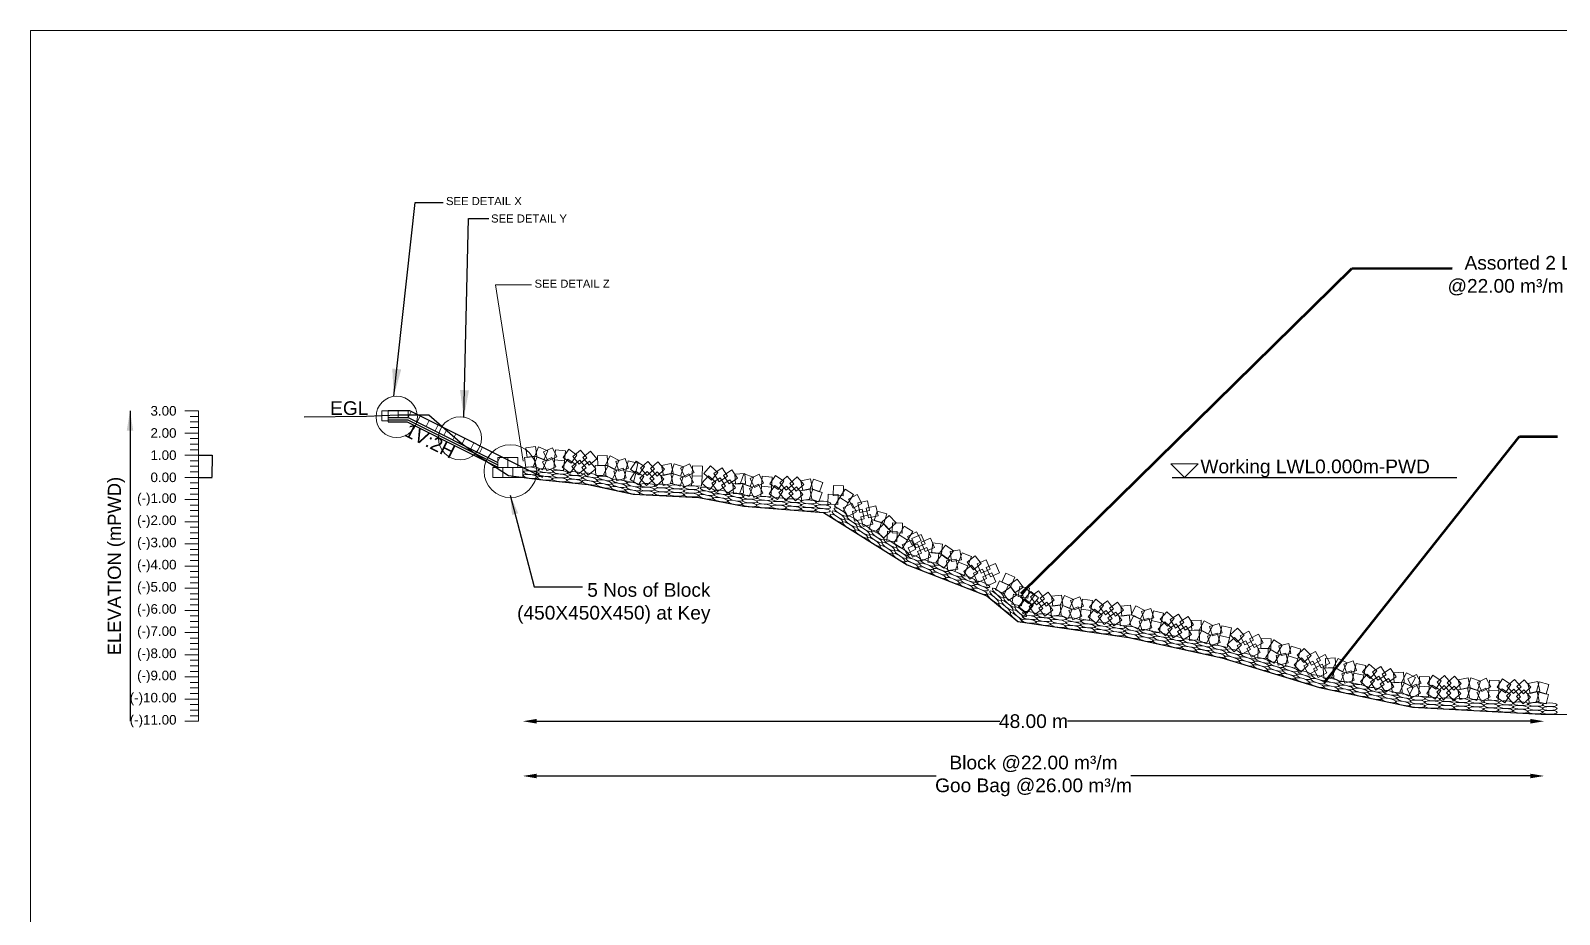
# Model space of a CAD drawing. Header units: inches. Extents: x 66615 to 414904, y -29123 to 90068.
# Drawn here: x 175987 to 181574, y -19380 to -16151 of the extents above; entities that cross this region are included whole.
import ezdxf

# ---------------------------------------------------------------- set-up
doc = ezdxf.new("R2010")
doc.units = ezdxf.units.IN
doc.header["$LTSCALE"] = 7
doc.header["$MEASUREMENT"] = 0
doc.header["$PDMODE"] = 3
for name, color, linetype, lineweight in [('Cross Section Labels', 7, 'Continuous', 9), ('Existing_Bed_Level for Xsection', 7, 'Continuous', 25), ('Long Section Labels', 7, 'Continuous', 9)]:
    doc.layers.add(name, color=color, linetype=linetype, lineweight=lineweight)
doc.styles.get("Standard").update_dxf_attribs({"font": 'arial.ttf'})
doc.dimstyles.new('Appron Lebeling Style', dxfattribs={"dimtxt": 50, "dimasz": 50, "dimexe": 0.18, "dimexo": 0.0625, "dimgap": 0.09, "dimtad": 0, "dimtih": 1, "dimtoh": 1, "dimdec": 4, "dimzin": 0, "dimdsep": 46, "dimtxsty": 'Standard', "dimcen": 0.09, "dimse1": 1, "dimse2": 1, "dimadec": 0, "dimazin": 0, "dimtfac": 1, "dimtdec": 4, "dimtofl": 0, "dimtmove": 0, "dimatfit": 3, "dimfxl": 1, "dimtolj": 1, "dimtzin": 0, "dimarcsym": 0})
doc.dimstyles.get("Standard").update_dxf_attribs({"dimtxt": 0.18, "dimasz": 0.18, "dimexe": 0.18, "dimexo": 0.0625, "dimgap": 0.09, "dimtad": 0, "dimtih": 1, "dimtoh": 1, "dimdec": 4, "dimzin": 0, "dimdsep": 46, "dimtxsty": 'Standard', "dimcen": 0.09, "dimadec": 0, "dimazin": 0, "dimtfac": 1, "dimtdec": 4, "dimtofl": 0, "dimtmove": 0, "dimatfit": 3, "dimfxl": 1, "dimtolj": 1, "dimtzin": 0, "dimarcsym": 0})

# ---------------------------------------------------------------- blocks, each defined once
blk = doc.blocks.new('*D5')
at = {"layer": 'Cross Section Labels', "color": 0, "lineweight": -2}
for p, q in [((177836, -18674.5), (179528.4, -18674.5)), ((181468, -18674.5), (179775.6, -18674.5))]:
    blk.add_line(p, q, dxfattribs=at)
at = {"layer": 'Cross Section Labels', "color": 0}
for points in [[(177836, -18666.2), (177836, -18682.8), (177786, -18674.5)], [(181468, -18666.2), (181468, -18682.8), (181518, -18674.5)]]:
    blk.add_solid(points, dxfattribs=at)
at = {"layer": 'Defpoints', "color": 0}
for p in [(177786, -17783.5), (181518, -18648.6), (181518, -18674.5)]:
    blk.add_point(p, dxfattribs=at)
at = {"layer": 'Cross Section Labels', "color": 0, "insert": (179652, -18674.5), "char_height": 50, "attachment_point": 5}
blk.add_mtext('\\A1;48.00 m', dxfattribs=at)
blk = doc.blocks.new('*D6')
at = {"layer": 'Cross Section Labels', "color": 0, "lineweight": -2}
for p, q in [((177836, -18874.5), (179296.4, -18874.5)), ((181468, -18874.5), (180007.6, -18874.5))]:
    blk.add_line(p, q, dxfattribs=at)
at = {"layer": 'Cross Section Labels', "color": 0}
for points in [[(177836, -18866.2), (177836, -18882.8), (177786, -18874.5)], [(181468, -18866.2), (181468, -18882.8), (181518, -18874.5)]]:
    blk.add_solid(points, dxfattribs=at)
at = {"layer": 'Defpoints', "color": 0}
for p in [(177786, -17783.5), (181518, -18648.6), (181518, -18874.5)]:
    blk.add_point(p, dxfattribs=at)
at = {"layer": 'Cross Section Labels', "color": 0, "insert": (179652, -18874.5), "char_height": 50, "attachment_point": 5}
blk.add_mtext('\\A1;Block @22.00 m³/m ^JGoo Bag @26.00 m³/m ', dxfattribs=at)
blk = doc.blocks.new('*D35')
at = {"layer": 'Defpoints', "color": 0}
for p in [(176600.2, -17702.5), (176650.2, -17702.5), (176600.2, -17783.5)]:
    blk.add_point(p, dxfattribs=at)
at = {"layer": 'Long Section Labels', "color": 0, "lineweight": -2}
for p, q in [((176600.3, -17702.5), (176650.4, -17702.5)), ((176650.2, -17702.7), (176650.2, -17742.8)), ((176650.2, -17783.3), (176650.2, -17743.2)), ((176600.3, -17783.5), (176650.4, -17783.5))]:
    blk.add_line(p, q, dxfattribs=at)
at = {"layer": 'Long Section Labels', "color": 0}
for points in [[(176650.2, -17702.7), (176650.2, -17702.7), (176650.2, -17702.5)], [(176650.2, -17783.3), (176650.2, -17783.3), (176650.2, -17783.5)]]:
    blk.add_solid(points, dxfattribs=at)
at = {"layer": 'Long Section Labels', "color": 0, "insert": (176650.2, -17743), "char_height": 0.18, "attachment_point": 5}
blk.add_mtext('\\A1;81.0000', dxfattribs=at)

msp = doc.modelspace()

# ---------------------------------------------------------------- linework, layer by layer
at = {"layer": 'Cross Section Labels'}
for points in [[(175986.86937, -16151.00002), (185986.86937, -16151.00002), (185986.86937, -23222.00002), (175986.86937, -23222.00002)], [(180203.4248, -17783.49002), (180253.4248, -17733.49002), (180153.4248, -17733.49002)]]:
    msp.add_lwpolyline(points, close=True, dxfattribs=at)
msp.add_lwpolyline([(177786.96968, -17723.79707), (177685.5087, -17079.91789), (177818.03127, -17080.05262)], dxfattribs=at)
for centre, radius in [((177324.78411, -17562.49258), 75.51259), ((177556.48998, -17640.48954), 78.80143), ((177740.50604, -17760.80883), 96.38374)]:
    msp.add_circle(centre, radius, dxfattribs=at)
at = {"layer": 'Existing_Bed_Level for Xsection'}
for points in [[(177858.8768, -17783.49002), (177378.00764, -17543.05544), (177372.8768, -17540.49002), (177367.14035, -17540.49002), (177294.24035, -17540.49002)], [(176986.86937, -17562.60302), (177214.55357, -17559.44402), (177328.58772, -17554.50302), (177442.70757, -17555.23202), (177556.89347, -17654.86202), (177619.28646, -17702.65202), (177733.18505, -17776.36202), (177847.16723, -17791.75202), (178024.12966, -17809.00502), (178189.48084, -17844.40202), (178429.02653, -17856.55202), (178593.84817, -17888.95202), (178884.40738, -17911.63202), (179189.96924, -18103.44002), (179481.68082, -18216.84002), (179594.96443, -18309.99002), (179999.96061, -18368.31002), (180340.25, -18442.83002), (180696.64056, -18551.37002), (181036.75366, -18623.46002), (181506.6237, -18648.57002), (182090.07565, -18651.00002)], [(177294.24035, -17564.79002), (177367.14035, -17564.79002), (177694.8518, -17728.64574)], [(177294.24035, -17572.89002), (177365.22819, -17572.89002), (177694.8518, -17737.70182)], [(177294.24035, -17580.99002), (177363.31604, -17580.99002), (177694.8518, -17746.75789)], [(180158.58265, -17783.49002), (181198.75007, -17783.49002)]]:
    msp.add_lwpolyline(points, dxfattribs=at)
at = {"layer": 'Long Section Labels'}
msp.add_line((177294.24035, -17580.99002), (177294.24035, -17576.94002), dxfattribs=at)
for points in [[(176600.21949, -17540.49002), (176550.21949, -17540.49002)], [(176600.21949, -18674.49002), (176600.21949, -18593.49002), (176600.21949, -18512.49002), (176600.21949, -18431.49002), (176600.21949, -18350.49002), (176600.21949, -18269.49002), (176600.21949, -18188.49002), (176600.21949, -18107.49002), (176600.21949, -18026.49002), (176600.21949, -17945.49002), (176600.21949, -17864.49002), (176600.21949, -17783.49002), (176600.21949, -17702.49002), (176600.21949, -17621.49002), (176600.21949, -17540.49002)], [(176600.21949, -17560.74002), (176570.21949, -17560.74002)], [(176600.21949, -17580.99002), (176570.21949, -17580.99002)], [(176600.21949, -17621.49002), (176550.21949, -17621.49002)], [(176600.21949, -17601.24002), (176570.21949, -17601.24002)], [(176600.21949, -17641.74002), (176570.21949, -17641.74002)], [(176600.21949, -17702.49002), (176550.21949, -17702.49002)], [(176600.21949, -17661.99002), (176570.21949, -17661.99002)], [(176600.21949, -17682.24002), (176570.21949, -17682.24002)], [(176600.21949, -17722.74002), (176570.21949, -17722.74002)], [(176600.21949, -17742.99002), (176570.21949, -17742.99002)], [(176600.21949, -17763.24002), (176570.21949, -17763.24002)], [(176600.21949, -17783.49002), (176550.21949, -17783.49002)], [(176600.21949, -17803.74002), (176570.21949, -17803.74002)], [(176600.21949, -17864.49002), (176550.21949, -17864.49002)], [(176600.21949, -17823.99002), (176570.21949, -17823.99002)], [(176600.21949, -17844.24002), (176570.21949, -17844.24002)], [(176600.21949, -17884.74002), (176570.21949, -17884.74002)], [(176600.21949, -17904.99002), (176570.21949, -17904.99002)], [(176600.21949, -17925.24002), (176570.21949, -17925.24002)], [(176600.21949, -17945.49002), (176550.21949, -17945.49002)], [(176600.21949, -17965.74002), (176570.21949, -17965.74002)], [(176600.21949, -17985.99002), (176570.21949, -17985.99002)], [(176600.21949, -18026.49002), (176550.21949, -18026.49002)], [(176600.21949, -18006.24002), (176570.21949, -18006.24002)], [(176600.21949, -18046.74002), (176570.21949, -18046.74002)], [(176600.21949, -18066.99002), (176570.21949, -18066.99002)], [(176600.21949, -18087.24002), (176570.21949, -18087.24002)], [(176600.21949, -18107.49002), (176550.21949, -18107.49002)], [(176600.21949, -18127.74002), (176570.21949, -18127.74002)], [(176600.21949, -18147.99002), (176570.21949, -18147.99002)], [(176600.21949, -18188.49002), (176550.21949, -18188.49002)], [(176600.21949, -18168.24002), (176570.21949, -18168.24002)], [(176600.21949, -18208.74002), (176570.21949, -18208.74002)], [(176600.21949, -18269.49002), (176550.21949, -18269.49002)], [(176600.21949, -18228.99002), (176570.21949, -18228.99002)], [(176600.21949, -18249.24002), (176570.21949, -18249.24002)], [(176600.21949, -18289.74002), (176570.21949, -18289.74002)], [(176600.21949, -18309.99002), (176570.21949, -18309.99002)], [(176600.21949, -18350.49002), (176550.21949, -18350.49002)], [(176600.21949, -18330.24002), (176570.21949, -18330.24002)], [(176600.21949, -18370.74002), (176570.21949, -18370.74002)], [(176600.21949, -18431.49002), (176550.21949, -18431.49002)], [(176600.21949, -18390.99002), (176570.21949, -18390.99002)], [(176600.21949, -18411.24002), (176570.21949, -18411.24002)], [(176600.21949, -18451.74002), (176570.21949, -18451.74002)], [(176600.21949, -18471.99002), (176570.21949, -18471.99002)], [(176600.21949, -18492.24002), (176570.21949, -18492.24002)], [(176600.21949, -18512.49002), (176550.21949, -18512.49002)], [(176600.21949, -18532.74002), (176570.21949, -18532.74002)], [(176600.21949, -18593.49002), (176550.21949, -18593.49002)], [(176600.21949, -18552.99002), (176570.21949, -18552.99002)], [(176600.21949, -18573.24002), (176570.21949, -18573.24002)], [(176600.21949, -18613.74002), (176570.21949, -18613.74002)], [(176600.21949, -18633.99002), (176570.21949, -18633.99002)], [(176600.21949, -18654.24002), (176570.21949, -18654.24002)], [(176600.21949, -18674.49002), (176550.21949, -18674.49002)]]:
    msp.add_lwpolyline(points, dxfattribs=at)
for points in [[(177294.24035, -17540.49002), (177269.94035, -17540.49002), (177269.94035, -17576.94002), (177294.24035, -17576.94002)], [(177330.69035, -17540.49002), (177294.24035, -17540.49002), (177294.24035, -17564.79002), (177330.69035, -17564.79002)], [(177367.14035, -17540.49002), (177330.69035, -17540.49002), (177330.69035, -17564.79002), (177367.14035, -17564.79002)], [(177410.60951, -17559.35637), (177378.00764, -17543.05544), (177367.14035, -17564.79002), (177399.74222, -17581.09095)], [(177443.21138, -17575.65731), (177410.60951, -17559.35637), (177399.74222, -17581.09095), (177432.34409, -17597.39189)], [(177475.81325, -17591.95824), (177443.21138, -17575.65731), (177432.34409, -17597.39189), (177464.94596, -17613.69282)], [(177508.41512, -17608.25918), (177475.81325, -17591.95824), (177464.94596, -17613.69282), (177497.54783, -17629.99376)], [(177541.01699, -17624.56011), (177508.41512, -17608.25918), (177497.54783, -17629.99376), (177530.1497, -17646.29469)], [(177573.61886, -17640.86105), (177541.01699, -17624.56011), (177530.1497, -17646.29469), (177562.75157, -17662.59563)], [(177606.22073, -17657.16198), (177573.61886, -17640.86105), (177562.75157, -17662.59563), (177595.35344, -17678.89657)], [(177638.8226, -17673.46292), (177606.22073, -17657.16198), (177595.35344, -17678.89657), (177627.95531, -17695.1975)], [(177671.42448, -17689.76386), (177638.8226, -17673.46292), (177627.95531, -17695.1975), (177660.55719, -17711.49844)], [(177704.02635, -17706.06479), (177671.42448, -17689.76386), (177660.55719, -17711.49844), (177693.15906, -17727.79937)], [(177731.3018, -17710.59002), (177694.8518, -17710.59002), (177694.8518, -17747.04002), (177731.3018, -17747.04002)], [(177767.7518, -17710.59002), (177731.3018, -17710.59002), (177731.3018, -17747.04002), (177767.7518, -17747.04002)], [(177827.75784, -17706.52998), (177791.60506, -17711.17528), (177796.25036, -17747.32806), (177832.40314, -17742.68276)], [(177832.63511, -17670.40776), (177796.48232, -17675.05306), (177801.12762, -17711.20584), (177837.2804, -17706.56054)], [(177871.97291, -17722.02663), (177838.34667, -17707.9597), (177824.27974, -17741.58593), (177857.90597, -17755.65287)], [(177876.85017, -17685.90441), (177843.22394, -17671.83747), (177829.157, -17705.46371), (177862.78323, -17719.53065)], [(177894.79137, -17674.9452), (177861.59623, -17690.00125), (177876.65227, -17723.1964), (177909.84742, -17708.14035)], [(177941.90728, -17686.2372), (177905.62929, -17682.70027), (177902.09235, -17718.97826), (177938.37034, -17722.5152)], [(177983.7009, -17701.90588), (177954.03902, -17680.72157), (177932.85471, -17710.38345), (177962.51659, -17731.56776)], [(177997.067, -17684.03018), (177968.90438, -17707.1704), (177992.04459, -17735.33301), (178020.20721, -17712.1928)], [(178056.48719, -17715.70931), (178033.32456, -17687.56512), (178005.18038, -17710.72776), (178028.34301, -17738.87194)], [(178094.57058, -17703.09538), (178058.16818, -17704.95758), (178060.03038, -17741.35998), (178096.43278, -17739.49778)], [(178137.46862, -17721.93356), (178105.01878, -17705.33204), (178088.41727, -17737.78189), (178120.86711, -17754.3834)], [(177713.0768, -17747.04002), (177676.6268, -17747.04002), (177676.6268, -17783.49002), (177713.0768, -17783.49002)], [(177749.5268, -17747.04002), (177713.0768, -17747.04002), (177713.0768, -17783.49002), (177749.5268, -17783.49002)], [(177785.9768, -17747.04002), (177749.5268, -17747.04002), (177749.5268, -17783.49002), (177785.9768, -17783.49002)], [(177891.25444, -17711.22319), (177858.05929, -17726.27924), (177873.11534, -17759.47439), (177906.31049, -17744.41834)], [(177938.37034, -17722.5152), (177902.09235, -17718.97826), (177898.55542, -17755.25625), (177934.83341, -17758.79319)], [(177980.16397, -17738.18387), (177950.50209, -17716.99956), (177929.31777, -17746.66144), (177958.97966, -17767.84576)], [(177993.53007, -17720.30817), (177965.36745, -17743.44839), (177988.50766, -17771.611), (178016.67028, -17748.47079)], [(178052.95026, -17751.9873), (178029.78763, -17723.84312), (178001.64345, -17747.00575), (178024.80608, -17775.14993)], [(178086.94054, -17738.73784), (178050.53814, -17740.60004), (178052.40034, -17777.00244), (178088.80274, -17775.14024)], [(178129.83858, -17757.57602), (178097.38874, -17740.97451), (178080.78723, -17773.42435), (178113.23707, -17790.02586)], [(178152.70354, -17750.18939), (178118.01454, -17761.38205), (178129.20719, -17796.07105), (178163.89619, -17784.8784)], [(178160.33358, -17714.54693), (178125.64458, -17725.73959), (178136.83723, -17760.42859), (178171.52623, -17749.23594)], [(178198.23408, -17766.75405), (178162.59161, -17759.12401), (178154.96157, -17794.76647), (178190.60403, -17802.39651)], [(178205.86412, -17731.11159), (178170.22165, -17723.48155), (178162.59161, -17759.12401), (178198.23408, -17766.75405)], [(178228.21199, -17780.06065), (178197.59724, -17760.27834), (178177.81493, -17790.89309), (178208.42968, -17810.6754)], [(178230.0584, -17743.65745), (178199.44365, -17723.87514), (178179.66134, -17754.48989), (178210.27609, -17774.2722)], [(178240.73252, -17761.58285), (178213.67624, -17786.00742), (178238.10081, -17813.06371), (178265.1571, -17788.63914)], [(178242.57893, -17725.17965), (178215.52264, -17749.60422), (178239.94722, -17776.66051), (178267.0035, -17752.23593)], [(178301.56134, -17790.46505), (178277.11523, -17763.42822), (178250.0784, -17787.87433), (178274.52451, -17814.91116)], [(178303.40775, -17754.06184), (178278.96164, -17727.02501), (178251.92481, -17751.47113), (178276.37092, -17778.50795)], [(178328.06631, -17732.97057), (178292.42716, -17740.61607), (178300.07266, -17776.25521), (178335.71181, -17768.60971)], [(178373.42016, -17744.72411), (178338.7375, -17733.51182), (178327.52521, -17768.19448), (178362.20787, -17779.40678)], [(178394.81394, -17733.78452), (178362.3547, -17750.36765), (178378.93784, -17782.82689), (178411.39708, -17766.24376)], [(178442.4039, -17742.87371), (178406.0007, -17741.02731), (178404.15429, -17777.43051), (178440.55749, -17779.27692)], [(178498.59626, -17765.59214), (178471.12338, -17741.6371), (178447.16835, -17769.10998), (178474.64122, -17793.06501)], [(178513.62931, -17749.09364), (178483.35976, -17769.40022), (178503.66633, -17799.66977), (178533.93588, -17779.36319)], [(178569.70536, -17786.3737), (178549.37469, -17756.12033), (178519.12132, -17776.451), (178539.45199, -17806.70437)], [(178326.2199, -17769.37377), (178290.58075, -17777.01927), (178298.22625, -17812.65842), (178333.8654, -17805.01292)], [(178371.57376, -17781.12732), (178336.8911, -17769.91503), (178325.6788, -17804.59769), (178360.36146, -17815.80998)], [(178392.96754, -17770.18772), (178360.5083, -17786.77086), (178377.09143, -17819.2301), (178409.55067, -17802.64696)], [(178440.55749, -17779.27692), (178404.15429, -17777.43051), (178402.30788, -17813.83372), (178438.71109, -17815.68012)], [(178491.56561, -17801.35766), (178464.09273, -17777.40262), (178440.1377, -17804.8755), (178467.61057, -17828.83053)], [(178506.59866, -17784.85916), (178476.32911, -17805.16574), (178496.63569, -17835.43529), (178526.90524, -17815.12871)], [(178562.67472, -17822.13922), (178542.34404, -17791.88585), (178512.09068, -17812.21652), (178532.42135, -17842.46989)], [(178590.09472, -17804.78901), (178553.72871, -17807.26202), (178556.20172, -17843.62803), (178592.56773, -17841.15502)], [(178597.12537, -17769.02349), (178560.75935, -17771.4965), (178563.23236, -17807.86251), (178599.59837, -17805.3895)], [(178625.3792, -17818.77539), (178591.01456, -17806.62328), (178578.86245, -17840.98792), (178613.22709, -17853.14004)], [(178628.21573, -17782.43593), (178593.85109, -17770.28382), (178581.69897, -17804.64846), (178616.06361, -17816.80057)], [(178647.0628, -17808.42214), (178614.16424, -17824.11567), (178629.85777, -17857.01423), (178662.75634, -17841.3207)], [(178649.89933, -17772.08267), (178617.00077, -17787.7762), (178632.6943, -17820.67477), (178665.59286, -17804.98124)], [(178694.38775, -17818.80324), (178658.04828, -17815.96672), (178655.21176, -17852.30618), (178691.55122, -17855.14271)], [(178697.22427, -17782.46378), (178660.88481, -17779.62725), (178658.04828, -17815.96672), (178694.38775, -17818.80324)], [(178736.47582, -17833.66287), (178706.41084, -17813.05463), (178685.80261, -17843.11961), (178715.86759, -17863.72785)], [(178739.31235, -17797.3234), (178709.24737, -17776.71517), (178688.63913, -17806.78015), (178718.70411, -17827.38838)], [(178749.49464, -17815.53268), (178721.7836, -17839.21181), (178745.46272, -17866.92285), (178773.17376, -17843.24372)], [(178752.33116, -17779.19322), (178724.62012, -17802.87234), (178748.29925, -17830.58338), (178776.01029, -17806.90426)], [(178809.51482, -17846.05979), (178785.81364, -17818.36761), (178758.12146, -17842.0688), (178781.82265, -17869.76097)], [(178812.35135, -17809.72032), (178788.65017, -17782.02815), (178760.95799, -17805.72933), (178784.65917, -17833.42151)], [(178837.57482, -17789.30801), (178801.74078, -17795.98067), (178808.41344, -17831.8147), (178844.24748, -17825.14204)], [(178882.59197, -17802.29162), (178848.22733, -17790.1395), (178836.07522, -17824.50415), (178870.43986, -17836.65626)], [(178957.55977, -17814.83303), (178921.13548, -17813.46449), (178919.76693, -17849.88879), (178956.19123, -17851.25733)], [(178834.73829, -17825.64747), (178798.90426, -17832.32013), (178805.57692, -17868.15417), (178841.41095, -17861.48151)], [(178879.75545, -17838.63108), (178845.39081, -17826.47897), (178833.23869, -17860.84361), (178867.60333, -17872.99572)], [(178938.18092, -17845.70474), (178901.75662, -17844.33619), (178900.38807, -17880.76049), (178936.81237, -17882.12904)], [(178975.28149, -17876.86505), (178944.40978, -17857.48619), (178925.03092, -17888.3579), (178955.90263, -17907.73676)], [(178994.66034, -17845.99334), (178963.78864, -17826.61448), (178944.40978, -17857.48619), (178975.28149, -17876.86505)], [(179005.66479, -17909.56168), (178988.59925, -17877.35345), (178956.39103, -17894.41899), (178973.45657, -17926.62722)], [(179025.04365, -17878.68997), (179007.97811, -17846.48174), (178975.76988, -17863.54729), (178992.83543, -17895.75551)], [(179044.99009, -17868.67335), (179009.45434, -17876.78587), (179017.56686, -17912.32162), (179053.10261, -17904.2091)], [(179025.61123, -17899.54506), (178990.07548, -17907.65758), (178998.188, -17943.19333), (179033.72375, -17935.08081)], [(179064.60637, -17954.44228), (179056.46555, -17918.91301), (179020.93627, -17927.05382), (179029.07709, -17962.5831)], [(179083.98523, -17923.57058), (179075.84441, -17888.0413), (179040.31513, -17896.18212), (179048.45595, -17931.7114)], [(179115.80135, -17917.19712), (179080.9638, -17906.47575), (179070.24243, -17941.3133), (179105.07998, -17952.03467)], [(179149.64985, -17949.59152), (179124.85105, -17922.87781), (179098.13734, -17947.67662), (179122.93615, -17974.39032)], [(179096.42249, -17948.06882), (179061.58494, -17937.34746), (179050.86357, -17972.18501), (179085.70112, -17982.90637)], [(179130.27099, -17980.46322), (179105.47219, -17953.74952), (179078.75848, -17978.54832), (179103.55729, -18005.26203)], [(179154.28286, -17981.35676), (179117.85856, -17979.98821), (179116.49002, -18016.41251), (179152.91432, -18017.78105)], [(179173.66172, -17950.48505), (179137.23742, -17949.11651), (179135.86888, -17985.54081), (179172.29318, -17986.90935)], [(179210.76229, -17981.64536), (179179.89059, -17962.2665), (179160.51173, -17993.13821), (179191.38343, -18012.51707)], [(179241.1456, -18014.34199), (179224.08006, -17982.13376), (179191.87183, -17999.1993), (179208.93738, -18031.40753)], [(179191.38343, -18012.51707), (179160.51173, -17993.13821), (179141.13287, -18024.00992), (179172.00457, -18043.38878)], [(179221.76674, -18045.2137), (179204.7012, -18013.00547), (179172.49297, -18030.07101), (179189.55852, -18062.27924)], [(179227.90965, -18026.66073), (179194.54247, -18041.33158), (179209.21332, -18074.69876), (179242.5805, -18060.02791)], [(179241.11643, -17992.68745), (179207.74925, -18007.3583), (179222.4201, -18040.72548), (179255.78728, -18026.05463)], [(179276.56122, -18073.21556), (179261.8638, -18039.86007), (179228.50832, -18054.55749), (179243.20573, -18087.91297)], [(179289.76799, -18039.24228), (179275.07058, -18005.88679), (179241.71509, -18020.58421), (179256.41251, -18053.9397)], [(179319.81042, -18026.98099), (179283.57579, -18023.02442), (179279.61922, -18059.25905), (179315.85385, -18063.21562)], [(179359.16248, -18052.40801), (179329.76931, -18030.85241), (179308.21371, -18060.24559), (179337.60689, -18081.80118)], [(179306.60364, -18060.95427), (179270.36901, -18056.9977), (179266.41245, -18093.23233), (179302.64707, -18097.18889)], [(179345.95571, -18086.38128), (179316.56253, -18064.82569), (179295.00694, -18094.21887), (179324.40011, -18115.77446)], [(179369.70498, -18082.72881), (179333.67655, -18088.25647), (179339.20422, -18124.28489), (179375.23264, -18118.75723)], [(179382.91176, -18048.75553), (179346.88333, -18054.28319), (179352.41099, -18090.31162), (179388.43942, -18084.78395)], [(179412.0179, -18106.33038), (179378.04462, -18093.1236), (179364.83785, -18127.09688), (179398.81113, -18140.30365)], [(179425.22468, -18072.3571), (179391.2514, -18059.15032), (179378.04462, -18093.1236), (179412.0179, -18106.33038)], [(179461.23079, -18098.73464), (179438.39544, -18070.32426), (179409.98507, -18093.15961), (179432.82042, -18121.56999)], [(179478.92937, -18085.13489), (179445.56219, -18099.80574), (179460.23304, -18133.17292), (179493.60022, -18118.50207)], [(179527.58093, -18131.68971), (179512.88352, -18098.33423), (179479.52803, -18113.03164), (179494.22545, -18146.38713)], [(179448.02401, -18132.70792), (179425.18867, -18104.29754), (179396.77829, -18127.13289), (179419.61364, -18155.54326)], [(179465.72259, -18119.10816), (179432.35541, -18133.77901), (179447.02626, -18167.14619), (179480.39344, -18152.47534)], [(179514.37416, -18165.66299), (179499.67674, -18132.3075), (179466.32126, -18147.00492), (179481.01867, -18180.36041)], [(179584.23284, -18147.99693), (179551.04316, -18132.92883), (179535.97505, -18166.1185), (179569.16473, -18181.18661)], [(179613.68309, -18184.43593), (179592.48593, -18154.78322), (179562.83323, -18175.98038), (179584.03039, -18205.63309)], [(179561.0824, -18176.15114), (179527.89272, -18161.08304), (179512.82462, -18194.27272), (179546.0143, -18209.34082)], [(179590.53265, -18212.59014), (179569.33549, -18182.93743), (179539.68279, -18204.13459), (179560.87995, -18233.7873)], [(179614.23553, -18216.5325), (179578.28163, -18210.53921), (179572.28834, -18246.49311), (179608.24224, -18252.4864)], [(179637.38597, -18188.37828), (179601.43207, -18182.385), (179595.43878, -18218.3389), (179631.39268, -18224.33219)], [(179655.75576, -18215.01428), (179627.09556, -18192.49329), (179604.57456, -18221.15349), (179633.23477, -18243.67449)], [(179670.21891, -18224.00714), (179642.0647, -18200.8567), (179618.91426, -18229.01092), (179647.06847, -18252.16135)], [(179669.92678, -18197.76971), (179640.73359, -18219.59538), (179662.55926, -18248.78858), (179691.75245, -18226.96291)], [(179727.83324, -18232.13785), (179705.98432, -18202.96205), (179676.80852, -18224.81096), (179698.65743, -18253.98676)], [(179754.33155, -18213.41019), (179718.13926, -18217.73685), (179722.46592, -18253.92915), (179758.65822, -18249.60249)], [(179647.06847, -18252.16135), (179618.91426, -18229.01092), (179595.76382, -18257.16513), (179623.91804, -18280.31557)], [(179650.5605, -18251.09214), (179621.9003, -18228.57114), (179599.3793, -18257.23134), (179628.0395, -18279.75234)], [(179664.73152, -18233.84757), (179635.53833, -18255.67324), (179657.364, -18284.86644), (179686.55719, -18263.04076)], [(179722.63798, -18268.21571), (179700.78906, -18239.03991), (179671.61326, -18260.88882), (179693.46217, -18290.06462)], [(179749.13629, -18249.48804), (179712.944, -18253.8147), (179717.27066, -18290.007), (179753.46296, -18285.68034)], [(179793.21314, -18265.37357), (179759.71212, -18251.01098), (179745.34953, -18284.512), (179778.85055, -18298.87459)], [(179798.4084, -18229.29571), (179764.90738, -18214.93312), (179750.54479, -18248.43414), (179784.04581, -18262.79673)], [(179815.52451, -18256.45329), (179781.67444, -18269.97273), (179795.19387, -18303.8228), (179829.04394, -18290.30336)], [(179820.71977, -18220.37543), (179786.8697, -18233.89487), (179800.38913, -18267.74494), (179834.2392, -18254.22551)], [(179862.07361, -18269.89201), (179825.99575, -18264.69675), (179820.80049, -18300.7746), (179856.87834, -18305.96986)], [(179867.26887, -18233.81415), (179831.19101, -18228.61889), (179825.99575, -18264.69675), (179862.07361, -18269.89201)], [(179903.1055, -18287.45896), (179874.4453, -18264.93797), (179851.9243, -18293.59817), (179880.5845, -18316.11917)], [(179908.30076, -18251.38111), (179879.64056, -18228.86011), (179857.11956, -18257.52031), (179885.77976, -18280.04131)], [(179922.47178, -18234.13654), (179893.27859, -18255.96221), (179915.10426, -18285.1554), (179944.29745, -18263.32973)], [(179980.37824, -18268.50468), (179958.52932, -18239.32887), (179929.35352, -18261.17778), (179951.20243, -18290.35359)], [(180006.87655, -18249.77701), (179970.68426, -18254.10367), (179975.01092, -18290.29597), (180011.20322, -18285.96931)], [(180058.26164, -18269.62993), (180025.89015, -18252.87615), (180009.13637, -18285.24764), (180041.50786, -18302.00142)], [(180081.16105, -18262.35081), (180046.41984, -18273.38037), (180057.4494, -18308.12157), (180092.1906, -18297.09202)], [(179917.27652, -18270.21439), (179888.08333, -18292.04006), (179909.909, -18321.23326), (179939.10219, -18299.40759)], [(179975.18298, -18304.58253), (179953.33406, -18275.40673), (179924.15826, -18297.25564), (179946.00717, -18326.43144)], [(180001.68129, -18285.85487), (179965.48899, -18290.18153), (179969.81566, -18326.37383), (180006.00795, -18322.04717)], [(180050.46423, -18305.23615), (180018.09274, -18288.48237), (180001.33896, -18320.85386), (180033.71045, -18337.60764)], [(180073.36364, -18297.95703), (180038.62243, -18308.98659), (180049.65199, -18343.72779), (180084.39319, -18332.69824)], [(180118.81585, -18314.73541), (180083.20963, -18306.93801), (180075.41222, -18342.54423), (180111.01844, -18350.34163)], [(180126.61326, -18279.12919), (180091.00704, -18271.33178), (180083.20963, -18306.93801), (180118.81585, -18314.73541)], [(180158.46606, -18335.23115), (180131.51418, -18310.69142), (180106.97444, -18337.64331), (180133.92633, -18362.18304)], [(180166.26347, -18299.62493), (180139.31158, -18275.0852), (180114.77185, -18302.03709), (180141.72374, -18326.57682)], [(180173.8501, -18319.05943), (180143.15127, -18338.71101), (180162.80285, -18369.40984), (180193.50168, -18349.75826)], [(180181.64751, -18283.45321), (180150.94868, -18303.10479), (180170.60026, -18333.80362), (180201.29908, -18314.15204)], [(180236.9097, -18321.9294), (180217.23368, -18291.24623), (180186.55051, -18310.92225), (180206.22653, -18341.60542)], [(180264.69612, -18305.17228), (180228.28537, -18306.86344), (180229.97653, -18343.27419), (180266.38727, -18341.58303)], [(180307.50518, -18324.21179), (180275.13369, -18307.45801), (180258.37991, -18339.8295), (180290.7514, -18356.58328)], [(180330.40459, -18316.93267), (180295.66338, -18327.96223), (180306.69294, -18362.70343), (180341.43414, -18351.67388)], [(180229.11229, -18357.53562), (180209.43627, -18326.85245), (180178.7531, -18346.52847), (180198.42912, -18377.21164)], [(180256.89871, -18340.7785), (180220.48796, -18342.46966), (180222.17912, -18378.88041), (180258.58986, -18377.18925)], [(180299.70777, -18359.81801), (180267.33628, -18343.06423), (180250.5825, -18375.43572), (180282.95399, -18392.1895)], [(180322.60718, -18352.53889), (180287.86597, -18363.56845), (180298.89553, -18398.30965), (180333.63673, -18387.2801)], [(180368.05939, -18369.31728), (180332.45317, -18361.51987), (180324.65576, -18397.12609), (180360.26198, -18404.9235)], [(180375.8568, -18333.71106), (180340.25058, -18325.91365), (180332.45317, -18361.51987), (180368.05939, -18369.31728)], [(180411.73269, -18395.37661), (180386.82922, -18368.76046), (180360.21307, -18393.66394), (180385.11654, -18420.28009)], [(180422.3521, -18360.50785), (180397.44862, -18333.8917), (180370.83247, -18358.79517), (180395.73595, -18385.41132)], [(180428.36051, -18380.48673), (180396.18869, -18397.62081), (180413.32277, -18429.79263), (180445.49459, -18412.65855)], [(180438.97992, -18345.61797), (180406.8081, -18362.75205), (180423.94218, -18394.92386), (180456.114, -18377.78979)], [(180490.98874, -18388.38956), (180473.82905, -18356.23139), (180441.67088, -18373.39109), (180458.83058, -18405.54925)], [(180520.02605, -18373.90781), (180483.59666, -18372.68226), (180482.37111, -18409.11165), (180518.8005, -18410.3372)], [(180561.17571, -18396.30923), (180530.24744, -18377.02077), (180510.95898, -18407.94903), (180541.88724, -18427.2375)], [(180480.36933, -18423.25832), (180463.20964, -18391.10016), (180431.05148, -18408.25985), (180448.21117, -18440.41801)], [(180509.40664, -18408.77657), (180472.97725, -18407.55102), (180471.7517, -18443.98041), (180508.18109, -18445.20596)], [(180550.5563, -18431.17799), (180519.62803, -18411.88953), (180500.33957, -18442.8178), (180531.26784, -18462.10626)], [(180573.96441, -18425.75315), (180538.45255, -18433.96959), (180546.66899, -18469.48146), (180582.18086, -18461.26501)], [(180584.58381, -18390.88438), (180549.07195, -18399.10083), (180557.2884, -18434.61269), (180592.80026, -18426.39625)], [(180617.92955, -18446.11203), (180583.06079, -18435.49262), (180572.44138, -18470.36139), (180607.31014, -18480.98079)], [(180628.54895, -18411.24326), (180593.68019, -18400.62386), (180583.06079, -18435.49262), (180617.92955, -18446.11203)], [(180666.43345, -18434.84368), (180641.52997, -18408.22753), (180614.91382, -18433.13101), (180639.8173, -18459.74716)], [(180683.06127, -18419.9538), (180650.88945, -18437.08788), (180668.02353, -18469.2597), (180700.19535, -18452.12562)], [(180735.07009, -18462.72539), (180717.9104, -18430.56723), (180685.75224, -18447.72692), (180702.91193, -18479.88508)], [(180655.81404, -18469.71245), (180630.91057, -18443.0963), (180604.29442, -18467.99977), (180629.19789, -18494.61592)], [(180672.44186, -18454.82257), (180640.27005, -18471.95665), (180657.40412, -18504.12846), (180689.57594, -18486.99439)], [(180724.45069, -18497.59416), (180707.29099, -18465.43599), (180675.13283, -18482.59569), (180692.29252, -18514.75385)], [(180747.35946, -18478.44317), (180710.9609, -18480.37893), (180712.89666, -18516.7775), (180749.29523, -18514.84173)], [(180754.91745, -18442.78536), (180718.51889, -18444.72112), (180720.45465, -18481.11969), (180756.85322, -18479.18392)], [(180790.29548, -18497.1946), (180757.81215, -18480.65871), (180741.27626, -18513.14204), (180773.75959, -18529.67793)], [(180797.85347, -18461.5368), (180765.37014, -18445.0009), (180748.83425, -18477.48423), (180781.31758, -18494.02013)], [(180813.14547, -18489.76179), (180778.47916, -18501.02452), (180789.74189, -18535.69084), (180824.40821, -18524.4281)], [(180820.70346, -18454.10398), (180786.03715, -18465.36672), (180797.29988, -18500.03303), (180831.9662, -18488.77029)], [(180866.26738, -18470.57658), (180830.60957, -18463.01859), (180823.05158, -18498.6764), (180858.70939, -18506.23439)], [(180906.05441, -18490.80544), (180878.93825, -18466.44736), (180854.58016, -18493.56352), (180881.69633, -18517.92161)], [(180921.32944, -18474.53073), (180890.76335, -18494.38813), (180910.62075, -18524.95422), (180941.18684, -18505.09682)], [(180976.84891, -18512.63473), (180956.96717, -18482.08446), (180926.4169, -18501.9662), (180946.29864, -18532.51647)], [(180858.70939, -18506.23439), (180823.05158, -18498.6764), (180815.49359, -18534.33421), (180851.1514, -18541.8922)], [(180898.49642, -18526.46325), (180871.38026, -18502.10517), (180847.02217, -18529.22133), (180874.13834, -18553.57941)], [(180913.77145, -18510.18853), (180883.20536, -18530.04594), (180903.06276, -18560.61203), (180933.62885, -18540.75463)], [(180969.29092, -18548.29254), (180949.40918, -18517.74227), (180918.85891, -18537.62401), (180938.74065, -18568.17428)], [(180996.96412, -18531.3491), (180960.56556, -18533.28486), (180962.50132, -18569.68342), (180998.89988, -18567.74766)], [(181004.52211, -18495.69129), (180968.12355, -18497.62705), (180970.05931, -18534.02562), (181006.45787, -18532.08985)], [(181039.90014, -18550.10053), (181007.41681, -18533.56464), (180990.88092, -18566.04797), (181023.36425, -18582.58386)], [(181047.45813, -18514.44273), (181014.9748, -18497.90683), (180998.43891, -18530.39016), (181030.92224, -18546.92606)], [(181049.92566, -18539.61665), (181017.42157, -18556.11169), (181033.91661, -18588.61579), (181066.42071, -18572.12074)], [(181051.87078, -18503.21859), (181019.36669, -18519.71363), (181035.86174, -18552.21772), (181068.36583, -18535.72268)], [(181097.49079, -18548.83487), (181061.09273, -18546.88975), (181059.14761, -18583.28781), (181095.54567, -18585.23293)], [(181099.43592, -18512.43681), (181063.03785, -18510.49168), (181061.09273, -18546.88975), (181097.49079, -18548.83487)], [(181139.93039, -18562.6586), (181109.3694, -18542.79334), (181089.50414, -18573.35433), (181120.06513, -18593.21959)], [(181141.87551, -18526.26054), (181111.31453, -18506.39528), (181091.44926, -18536.95626), (181122.01025, -18556.82153)], [(181152.50098, -18544.21482), (181125.37856, -18568.56593), (181149.72967, -18595.68836), (181176.85209, -18571.33725)], [(181154.44611, -18507.81676), (181127.32368, -18532.16787), (181151.67479, -18559.29029), (181178.79722, -18534.93918)], [(181213.25125, -18573.26187), (181188.87855, -18546.15885), (181161.77553, -18570.53155), (181186.14823, -18597.63457)], [(181215.19638, -18536.86381), (181190.82368, -18509.76079), (181163.72065, -18534.13349), (181188.09335, -18561.23651)], [(181239.91204, -18515.83949), (181204.25229, -18523.38831), (181211.80111, -18559.04806), (181247.46086, -18551.49924)], [(181285.23386, -18527.71599), (181250.58173, -18516.40968), (181239.27542, -18551.0618), (181273.92755, -18562.36811)], [(181306.65723, -18516.83445), (181274.15313, -18533.3295), (181290.64818, -18565.83359), (181323.15227, -18549.33854)], [(181354.22236, -18526.05267), (181317.8243, -18524.10755), (181315.87917, -18560.50561), (181352.27724, -18562.45074)], [(181396.66195, -18539.87641), (181366.10097, -18520.01114), (181346.2357, -18550.57213), (181376.79669, -18570.43739)], [(181409.23255, -18521.43262), (181382.11012, -18545.78373), (181406.46123, -18572.90616), (181433.58366, -18548.55505)], [(181469.98282, -18550.47968), (181445.61012, -18523.37665), (181418.50709, -18547.74935), (181442.87979, -18574.85238)], [(181494.69848, -18529.45535), (181459.03873, -18537.00417), (181466.58755, -18572.66392), (181502.2473, -18565.1151)], [(181534.70321, -18539.81848), (181499.53674, -18530.23091), (181489.94917, -18565.39739), (181525.11565, -18574.98495)], [(181237.96692, -18552.23755), (181202.30717, -18559.78637), (181209.85599, -18595.44612), (181245.51574, -18587.8973)], [(181283.28873, -18564.11405), (181248.63661, -18552.80774), (181237.3303, -18587.45987), (181271.98242, -18598.76618)], [(181304.7121, -18553.23251), (181272.20801, -18569.72756), (181288.70306, -18602.23165), (181321.20715, -18585.73661)], [(181352.27724, -18562.45074), (181315.87917, -18560.50561), (181313.93405, -18596.90368), (181350.33211, -18598.8488)], [(181394.71683, -18576.27447), (181364.15584, -18556.40921), (181344.29058, -18586.97019), (181374.85157, -18606.83545)], [(181407.28743, -18557.83069), (181380.165, -18582.1818), (181404.51611, -18609.30422), (181431.63854, -18584.95311)], [(181468.03769, -18586.87774), (181443.66499, -18559.77471), (181416.56197, -18584.14742), (181440.93467, -18611.25044)], [(181492.75336, -18565.85342), (181457.09361, -18573.40224), (181464.64243, -18609.06199), (181500.30218, -18601.51317)], [(181534.5514, -18576.26816), (181499.38493, -18566.6806), (181489.79736, -18601.84708), (181524.96384, -18611.43464)]]:
    msp.add_lwpolyline(points, close=True, dxfattribs=at)
for centre, major_axis in [((177815.45497, -17766.62776), (26.71439, -3.60701)), ((177817.29749, -17752.98159), (26.71439, -3.60701)), ((177868.20596, -17773.05026), (26.82959, -2.61576)), ((177869.54213, -17759.34524), (26.82959, -2.61576)), ((177923.20131, -17764.57676), (26.82959, -2.61576)), ((177976.86049, -17769.80827), (26.82959, -2.61576)), ((178034.33196, -17775.98408), (26.35958, -5.64284)), ((177813.61245, -17780.27394), (26.71439, -3.60701)), ((177866.86978, -17786.75528), (26.82959, -2.61576)), ((177920.52896, -17791.98679), (26.82959, -2.61576)), ((177921.86513, -17778.28177), (26.82959, -2.61576)), ((177974.18814, -17797.21831), (26.82959, -2.61576)), ((177975.52431, -17783.51329), (26.82959, -2.61576)), ((178028.56704, -17802.91394), (26.35958, -5.64284)), ((178031.4495, -17789.44901), (26.35958, -5.64284)), ((178081.2862, -17814.19962), (26.35958, -5.64284)), ((178084.16866, -17800.73469), (26.35958, -5.64284)), ((178087.05112, -17787.26976), (26.35958, -5.64284)), ((178134.00536, -17825.4853), (26.35958, -5.64284)), ((178136.88782, -17812.02037), (26.35958, -5.64284)), ((178139.77028, -17798.55544), (26.35958, -5.64284)), ((178189.60698, -17823.30604), (26.35958, -5.64284)), ((178192.48943, -17809.84111), (26.35958, -5.64284)), ((178240.08438, -17826.28713), (26.92219, -1.36552)), ((178240.78191, -17812.53481), (26.92219, -1.36552)), ((178293.92876, -17829.01817), (26.92219, -1.36552)), ((178294.62629, -17815.26585), (26.92219, -1.36552)), ((178348.47067, -17817.99689), (26.92219, -1.36552)), ((178402.31506, -17820.72793), (26.92219, -1.36552)), ((178460.61092, -17827.67693), (26.45059, -5.19955)), ((178186.72452, -17836.77097), (26.35958, -5.64284)), ((178239.38684, -17840.03945), (26.92219, -1.36552)), ((178293.23123, -17842.77049), (26.92219, -1.36552)), ((178347.07561, -17845.50153), (26.92219, -1.36552)), ((178347.77314, -17831.74921), (26.92219, -1.36552)), ((178400.92, -17848.23257), (26.92219, -1.36552)), ((178401.61753, -17834.48025), (26.92219, -1.36552)), ((178455.29888, -17854.69977), (26.45059, -5.19955)), ((178457.9549, -17841.18835), (26.45059, -5.19955)), ((178508.20006, -17865.09888), (26.45059, -5.19955)), ((178510.85608, -17851.58746), (26.45059, -5.19955)), ((178513.5121, -17838.07604), (26.45059, -5.19955)), ((178561.10124, -17875.49799), (26.45059, -5.19955)), ((178563.75726, -17861.98657), (26.45059, -5.19955)), ((178566.41328, -17848.47515), (26.45059, -5.19955)), ((178613.51231, -17883.58098), (26.87505, -2.09777)), ((178614.58388, -17869.85274), (26.87505, -2.09777)), ((178615.65546, -17856.1245), (26.87505, -2.09777)), ((178668.33399, -17874.04828), (26.87505, -2.09777)), ((178669.40556, -17860.32004), (26.87505, -2.09777)), ((178722.08409, -17878.24382), (26.87505, -2.09777)), ((178723.15567, -17864.51558), (26.87505, -2.09777)), ((178775.8342, -17882.43936), (26.87505, -2.09777)), ((178776.90577, -17868.71112), (26.87505, -2.09777)), ((178830.65588, -17872.90666), (26.87505, -2.09777)), ((178884.40598, -17877.10219), (26.87505, -2.09777)), ((178667.26241, -17887.77652), (26.87505, -2.09777)), ((178721.01251, -17891.97206), (26.87505, -2.09777)), ((178774.76262, -17896.1676), (26.87505, -2.09777)), ((178828.51272, -17900.36314), (26.87505, -2.09777)), ((178829.5843, -17886.6349), (26.87505, -2.09777)), ((178882.26283, -17904.55868), (26.87505, -2.09777)), ((178883.3344, -17890.83044), (26.87505, -2.09777)), ((178931.45347, -17933.03482), (22.83134, -14.33174)), ((178938.77437, -17921.37218), (22.83134, -14.33174)), ((178946.09527, -17909.70953), (22.83134, -14.33174)), ((178984.43706, -17950.03567), (22.83134, -14.33174)), ((178991.75796, -17938.37302), (22.83134, -14.33174)), ((178977.11615, -17961.69831), (22.83134, -14.33174)), ((179022.77884, -17990.3618), (22.83134, -14.33174)), ((179030.09974, -17978.69915), (22.83134, -14.33174)), ((179037.42064, -17967.03651), (22.83134, -14.33174)), ((179075.76243, -18007.36264), (22.83134, -14.33174)), ((179083.08333, -17995.7), (22.83134, -14.33174)), ((179068.44152, -18019.02529), (22.83134, -14.33174)), ((179114.10421, -18047.68877), (22.83134, -14.33174)), ((179121.42511, -18036.02613), (22.83134, -14.33174)), ((179128.74601, -18024.36348), (22.83134, -14.33174)), ((179174.4087, -18053.02697), (22.83134, -14.33174)), ((179159.76689, -18076.35226), (22.83134, -14.33174)), ((179167.0878, -18064.68961), (22.83134, -14.33174)), ((179205.44923, -18102.07078), (25.12513, -9.76714)), ((179210.43846, -18089.23643), (25.12513, -9.76714)), ((179215.42769, -18076.40208), (25.12513, -9.76714)), ((179260.68871, -18108.77072), (25.12513, -9.76714)), ((179265.67794, -18095.93637), (25.12513, -9.76714)), ((179255.69948, -18121.60507), (25.12513, -9.76714)), ((179305.94974, -18141.13936), (25.12513, -9.76714)), ((179310.93896, -18128.30501), (25.12513, -9.76714)), ((179315.92819, -18115.47066), (25.12513, -9.76714)), ((179356.19999, -18160.67365), (25.12513, -9.76714)), ((179361.18921, -18147.8393), (25.12513, -9.76714)), ((179366.17844, -18135.00495), (25.12513, -9.76714)), ((179411.43947, -18167.37359), (25.12513, -9.76714)), ((179416.42869, -18154.53924), (25.12513, -9.76714)), ((179406.45024, -18180.20794), (25.12513, -9.76714)), ((179456.70049, -18199.74223), (25.12513, -9.76714)), ((179461.68972, -18186.90788), (25.12513, -9.76714)), ((179466.67894, -18174.07353), (25.12513, -9.76714)), ((179504.92795, -18227.04179), (20.82161, -17.12103)), ((179513.67367, -18216.40576), (20.82161, -17.12103)), ((179522.4194, -18205.76972), (20.82161, -17.12103)), ((179546.57116, -18261.28386), (20.82161, -17.12103)), ((179555.31689, -18250.64783), (20.82161, -17.12103)), ((179564.06261, -18240.01179), (20.82161, -17.12103)), ((179596.9601, -18284.8899), (20.82161, -17.12103)), ((179605.70582, -18274.25386), (20.82161, -17.12103)), ((179588.21437, -18295.52593), (20.82161, -17.12103)), ((179635.0556, -18308.80718), (26.68158, -3.84218)), ((179637.01825, -18295.17777), (26.68158, -3.84218)), ((179638.98091, -18281.54836), (26.68158, -3.84218)), ((179688.41876, -18316.49155), (26.68158, -3.84218)), ((179690.38141, -18302.86214), (26.68158, -3.84218)), ((179692.34407, -18289.23272), (26.68158, -3.84218)), ((179741.78192, -18324.17592), (26.68158, -3.84218)), ((179743.74457, -18310.5465), (26.68158, -3.84218)), ((179745.70723, -18296.91709), (26.68158, -3.84218)), ((179795.14508, -18331.86028), (26.68158, -3.84218)), ((179797.10773, -18318.23087), (26.68158, -3.84218)), ((179799.07038, -18304.60146), (26.68158, -3.84218)), ((179850.47089, -18325.91524), (26.68158, -3.84218)), ((179852.43354, -18312.28583), (26.68158, -3.84218)), ((179903.83405, -18333.59961), (26.68158, -3.84218)), ((179905.7967, -18319.97019), (26.68158, -3.84218)), ((179959.15986, -18327.65456), (26.68158, -3.84218)), ((179848.50824, -18339.54465), (26.68158, -3.84218)), ((179901.87139, -18347.22902), (26.68158, -3.84218)), ((179955.23455, -18354.91339), (26.68158, -3.84218)), ((179957.19721, -18341.28397), (26.68158, -3.84218)), ((180008.98915, -18363.23902), (26.33278, -5.76662)), ((180011.93484, -18349.78778), (26.33278, -5.76662)), ((180014.88052, -18336.33654), (26.33278, -5.76662)), ((180061.6547, -18374.77225), (26.33278, -5.76662)), ((180064.60039, -18361.32102), (26.33278, -5.76662)), ((180067.54608, -18347.86978), (26.33278, -5.76662)), ((180114.32026, -18386.30549), (26.33278, -5.76662)), ((180117.26595, -18372.85425), (26.33278, -5.76662)), ((180120.21164, -18359.40301), (26.33278, -5.76662)), ((180169.9315, -18384.38748), (26.33278, -5.76662)), ((180172.87719, -18370.93624), (26.33278, -5.76662)), ((180225.54275, -18382.46948), (26.33278, -5.76662)), ((180166.98582, -18397.83872), (26.33278, -5.76662)), ((180219.65137, -18409.37196), (26.33278, -5.76662)), ((180222.59706, -18395.92072), (26.33278, -5.76662)), ((180272.31693, -18420.90519), (26.33278, -5.76662)), ((180275.26262, -18407.45395), (26.33278, -5.76662)), ((180278.2083, -18394.00271), (26.33278, -5.76662)), ((180324.98248, -18432.43842), (26.33278, -5.76662)), ((180327.92817, -18418.98719), (26.33278, -5.76662)), ((180330.87386, -18405.53595), (26.33278, -5.76662)), ((180377.43702, -18446.95823), (25.78739, -7.85364)), ((180381.4488, -18433.78559), (25.78739, -7.85364)), ((180385.46057, -18420.61294), (25.78739, -7.85364)), ((180437.03535, -18436.32022), (25.78739, -7.85364)), ((180429.0118, -18462.66551), (25.78739, -7.85364)), ((180433.02357, -18449.49287), (25.78739, -7.85364)), ((180480.58657, -18478.37279), (25.78739, -7.85364)), ((180484.59835, -18465.20015), (25.78739, -7.85364)), ((180488.61013, -18452.0275), (25.78739, -7.85364)), ((180532.16135, -18494.08007), (25.78739, -7.85364)), ((180536.17313, -18480.90743), (25.78739, -7.85364)), ((180540.1849, -18467.73478), (25.78739, -7.85364)), ((180587.7479, -18496.61471), (25.78739, -7.85364)), ((180591.75968, -18483.44206), (25.78739, -7.85364)), ((180643.33446, -18499.14934), (25.78739, -7.85364)), ((180583.73613, -18509.78735), (25.78739, -7.85364)), ((180635.31091, -18525.49463), (25.78739, -7.85364)), ((180639.32268, -18512.32199), (25.78739, -7.85364)), ((180686.88568, -18541.20191), (25.78739, -7.85364)), ((180690.89746, -18528.02927), (25.78739, -7.85364)), ((180694.90923, -18514.85662), (25.78739, -7.85364)), ((180738.78314, -18553.26455), (26.37093, -5.58955)), ((180741.63838, -18539.79382), (26.37093, -5.58955)), ((180744.49362, -18526.3231), (26.37093, -5.58955)), ((180794.38024, -18550.97293), (26.37093, -5.58955)), ((180797.23548, -18537.5022), (26.37093, -5.58955)), ((180849.97734, -18548.68131), (26.37093, -5.58955)), ((180791.525, -18564.44366), (26.37093, -5.58955)), ((180844.26686, -18575.62277), (26.37093, -5.58955)), ((180847.1221, -18562.15204), (26.37093, -5.58955)), ((180897.00872, -18586.80187), (26.37093, -5.58955)), ((180899.86396, -18573.33114), (26.37093, -5.58955)), ((180902.7192, -18559.86042), (26.37093, -5.58955)), ((180949.75058, -18597.98098), (26.37093, -5.58955)), ((180952.60582, -18584.51025), (26.37093, -5.58955)), ((180955.46106, -18571.03952), (26.37093, -5.58955)), ((181002.49244, -18609.16009), (26.37093, -5.58955)), ((181005.34768, -18595.68936), (26.37093, -5.58955)), ((181008.20293, -18582.21863), (26.37093, -5.58955)), ((181055.26294, -18603.76469), (26.91839, -1.43853)), ((181055.99777, -18590.01431), (26.91839, -1.43853)), ((181109.09972, -18606.64174), (26.91839, -1.43853)), ((181109.83454, -18592.89136), (26.91839, -1.43853)), ((181162.9365, -18609.51879), (26.91839, -1.43853)), ((181163.67132, -18595.76841), (26.91839, -1.43853)), ((181216.77328, -18612.39585), (26.91839, -1.43853)), ((181217.5081, -18598.64547), (26.91839, -1.43853)), ((181271.34488, -18601.52252), (26.91839, -1.43853)), ((181325.18166, -18604.39958), (26.91839, -1.43853)), ((181379.01844, -18607.27663), (26.91839, -1.43853)), ((181432.85522, -18610.15368), (26.91839, -1.43853)), ((181054.52812, -18617.51506), (26.91839, -1.43853)), ((181108.3649, -18620.39212), (26.91839, -1.43853)), ((181162.20168, -18623.26917), (26.91839, -1.43853)), ((181216.03845, -18626.14623), (26.91839, -1.43853)), ((181269.87523, -18629.02328), (26.91839, -1.43853)), ((181270.61006, -18615.2729), (26.91839, -1.43853)), ((181323.71201, -18631.90033), (26.91839, -1.43853)), ((181324.44684, -18618.14996), (26.91839, -1.43853)), ((181377.54879, -18634.77739), (26.91839, -1.43853)), ((181378.28362, -18621.02701), (26.91839, -1.43853)), ((181431.38557, -18637.65444), (26.91839, -1.43853)), ((181432.1204, -18623.90406), (26.91839, -1.43853)), ((181485.22235, -18640.5315), (26.91839, -1.43853)), ((181485.95718, -18626.78112), (26.91839, -1.43853)), ((181486.692, -18613.03074), (26.91839, -1.43853)), ((181538.76587, -18641.81882), (26.95657, -0.11227)), ((181538.82322, -18628.04894), (26.95657, -0.11227)), ((181538.88057, -18614.27906), (26.95657, -0.11227))]:
    msp.add_ellipse(centre, major_axis=major_axis, ratio=0.255, dxfattribs=at)

# ---------------------------------------------------------------- texts
at = {"layer": 'Cross Section Labels'}
for s, height, p in [('SEE DETAIL X', 29.5, (177504.93062, -16788.64528)), ('SEE DETAIL Y', 29.5, (177669.7425, -16852.38771)), (' Assorted 2 Layers C.C Blocks(excluding Blocks at key) to be Placed / dumped', 50, (181207.75856, -17024.44596)), ('SEE DETAIL Z', 29.5, (177828.66673, -17090.49512)), ('@22.00 m³/m (excluding void) at or below Working LWL as shown in the drawing.', 50, (181165.1767, -17108.70016))]:
    msp.add_text(s, height=height, dxfattribs=at).set_placement(p)
at = {"layer": 'Cross Section Labels', "char_height": 50}
for s, insert, attachment_point in [('EGL', (177221.34035, -17556.15048), 9), ('Working LWL0.000m-PWD', (180262.01944, -17783.49002), 7), ('5 Nos of Block ^J(450X450X450) at Key', (178471.46073, -18243.87406), 6)]:
    msp.add_mtext(s, dxfattribs=dict(at, insert=insert, attachment_point=attachment_point))
at = {"layer": 'Cross Section Labels', "insert": (177458.03965, -17628.35182), "char_height": 50, "attachment_point": 2, "rotation": 333.43494882}
msp.add_mtext('1V:2H', dxfattribs=at)
at = {"layer": 'Long Section Labels', "char_height": 35, "attachment_point": 6}
for s, insert in [('3.00', (176520.21949, -17540.49002)), ('2.00', (176520.21949, -17621.49002)), ('1.00', (176520.21949, -17702.49002)), ('0.00', (176520.21949, -17783.49002)), ('(-)1.00', (176520.21949, -17864.49002)), ('(-)2.00', (176520.21949, -17945.49002)), ('(-)3.00', (176520.21949, -18026.49002)), ('(-)4.00', (176520.21949, -18107.49002)), ('(-)5.00', (176520.21949, -18188.49002)), ('(-)6.00', (176520.21949, -18269.49002)), ('(-)7.00', (176520.21949, -18350.49002)), ('(-)8.00', (176520.21949, -18431.49002)), ('(-)9.00', (176520.21949, -18512.49002)), ('(-)10.00', (176520.21949, -18593.49002)), ('(-)11.00', (176520.21949, -18674.49002))]:
    msp.add_mtext(s, dxfattribs=dict(at, insert=insert))
at = {"layer": 'Long Section Labels', "insert": (176300.21949, -18107.49002), "char_height": 48, "attachment_point": 5, "rotation": 90}
msp.add_mtext('ELEVATION (mPWD)', dxfattribs=at)

# ---------------------------------------------------------------- dimensions: what is measured, and where the dimension line sits
at = {"layer": 'Cross Section Labels'}
for base, text, picture, middle in [((181518.00138, -18674.49002), '48.00 m', '*D5', (179651.98909, -18674.49002)), ((181518.00138, -18874.49002), 'Block @22.00 m³/m ^JGoo Bag @26.00 m³/m ', '*D6', (179651.98909, -18874.49002))]:
    dim = msp.add_linear_dim(base=base, p1=(177785.9768, -17783.49002), p2=(181518.00138, -18648.6174), text=text, dimstyle='Appron Lebeling Style', dxfattribs=at)
    dim.commit()
    dim.dimension.update_dxf_attribs({"geometry": picture, "text_midpoint": middle})
at = {"layer": 'Long Section Labels'}
dim = msp.add_linear_dim(base=(176650.20828, -17702.49002), p1=(176600.21949, -17783.49002), p2=(176600.21949, -17702.49002), angle=90, dimstyle='Standard', dxfattribs=at)
dim.commit()
dim.dimension.update_dxf_attribs({"geometry": '*D35', "text_midpoint": (176650.20828, -17742.99002)})

# ---------------------------------------------------------------- leaders
at = {"color": 0, "linetype": 'Continuous', "lineweight": -3, "ltscale": 0.5}
for points in [[(179607.32595, -18207.45164), (180815.39211, -17019.95629), (181182.35547, -17019.46563)], [(180716.36539, -18532.23826), (181427.81339, -17633.72602), (181566.32878, -17633.72602)]]:
    msp.add_leader(points, dimstyle='Standard', override={"dimtxt": 0.9, "dimasz": 0.7, "dimclrd": 7, "dimclre": 7, "dimclrt": 7, "dimlwd": 65535, "dimlwe": 65535}, dxfattribs=at)
at = {"layer": 'Cross Section Labels'}
for points, override in [([(177314.04031, -17486.98149), (177392.34889, -16778.70573), (177495.18293, -16778.60687)], {"dimasz": 100, "dimgap": 0.09, "dimtad": 0}), ([(177570.11266, -17564.85006), (177587.75669, -16837.64804), (177661.85329, -16838.05529)], {"dimasz": 100, "dimgap": 0.09, "dimtad": 0}), ([(177739.59316, -17848.10719), (177827.0678, -18183.77622), (178004.1209, -18183.77622)], {"dimasz": 72})]:
    msp.add_leader(points, dimstyle='Standard', override=override, dxfattribs=at)
at = {"layer": 'Long Section Labels'}
msp.add_leader([(176350.21949, -17540.49002), (176350.21949, -18674.49002)], dimstyle='Standard', override={"dimasz": 72}, dxfattribs=at)

doc.saveas('drawing.dxf')
